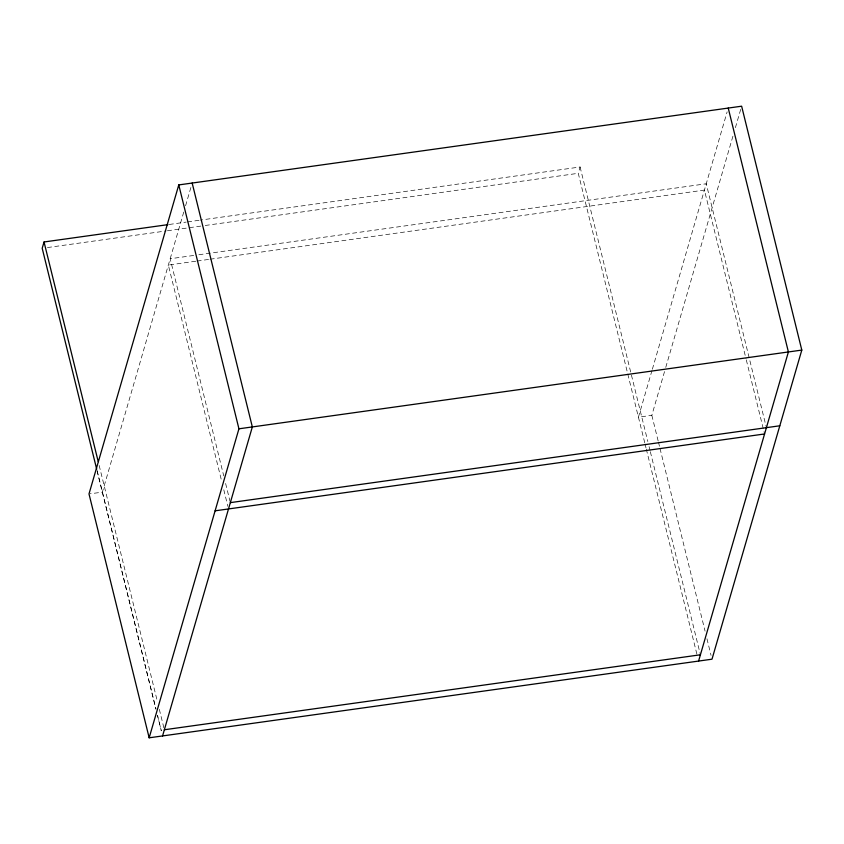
<?xml version="1.0" encoding="UTF-8"?>
<svg xmlns="http://www.w3.org/2000/svg" width="844" height="844" viewBox="0 0 844 844"><rect width="100%" height="100%" fill="white"/><g stroke="black" fill="none" stroke-linecap="round" stroke-linejoin="round"><path stroke-width="0.63" stroke-dasharray="4.22 3.17" d="M183.739 212.066L102.367 492.168L90.213 493.761M185.575 205.757L191.071 186.83M644.732 442.72L578.267 173.305L580.092 166.996L200.545 220.084M651.99 370.505L638.423 417.189L651.832 415.311L665.389 368.628M652.359 369.239L727.138 111.851M665.758 367.372L733.204 135.219M735.409 127.644L741.264 107.462M169.243 224.462L186.197 222.088M187.505 221.909L199.247 220.263M47.422 247.556L166.11 230.95M167.407 230.771L203.931 225.654M205.24 225.475L578.267 173.305M193.656 255.468L170.182 258.749L223.723 475.826M198.867 254.74L706.238 183.77L766.088 426.378M195.734 261.229L168.346 265.058L221.582 480.858M197.042 261.049L208.774 259.403M210.082 259.224L704.413 190.079L745.99 358.626M746.307 359.903L764.569 433.964M651.832 415.311L658.13 440.853M658.447 442.129L659.702 447.236M660.019 448.512L705.067 631.112M706.956 638.771L711.049 655.366M580.092 166.996L647.823 441.528M645.038 443.997L645.987 447.837M646.304 449.113L697.017 654.691M225.612 483.485L230.022 501.357M223.787 489.794L227.88 506.389M99.159 465.424L157.427 701.67M97.165 470.984L155.929 709.055M157.512 715.448L161.299 730.809L157.522 715.512M97.007 470.456L155.95 709.129M649.078 446.634L650.028 450.464M650.344 451.74L700.098 653.509M159.316 709.329L164.042 728.488"/><path stroke-width="1.27" d="M167.945 224.641L44.036 241.975L42.2 248.284L96.691 469.18M178.77 184.92L89 493.919L149.166 737.804L711.998 659.196L801.8 350.081L741.633 106.196L178.77 184.92L238.936 428.805L149.166 737.804M162.565 735.926L252.335 426.937L192.168 183.053M698.589 661.074L788.401 351.959L728.235 108.074M238.936 428.805L801.8 350.081M230.338 502.634L779.803 425.787M215.104 510.82L764.569 433.964M164.358 729.765L700.414 654.786M44.036 241.975L98.21 461.594"/></g></svg>
